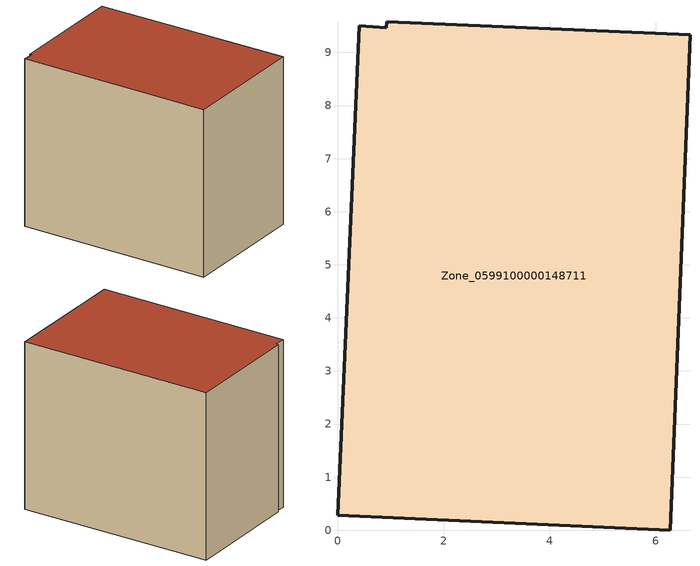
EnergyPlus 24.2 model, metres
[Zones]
Zone_0599100000148711
 floor ground (C_G): 0.92,9.46 0.93,9.58 6.64,9.33 6.27,0 0,0.28 0.41,9.5 z1.23
 wall outside (C_F): 0,0.28 6.27,0 6.64,9.33 0.93,9.58 0.92,9.46 0.41,9.5 0,0.28 z1.23:9.27
 roof outside (C_R): 0.92,9.46 0.41,9.5 0,0.28 6.27,0 6.64,9.33 0.93,9.58 z9.27
[BUILDING]
Pand.0599100000148711: North Axis=0; Terrain=City; Loads Convergence Tolerance Value=0.04; Temperature Convergence Tolerance Value=0.4; Solar Distribution=FullExterior; Maximum Number of Warmup Days=25; Minimum Number of Warmup Days=1
[Site:Location]
Rotterdam.The.Hague.AP_ZH_NLD Design_Conditions: Latitude=51.96; Longitude=4.45; Time Zone=1; Elevation=-4.5
[SITE:GROUNDTEMPERATURE:BUILDINGSURFACE]
18, 18, 18, 18, 18, 18, 18, 18, 18, 18, 18, 18
[MATERIAL] Thermal Absorptance=0.9; Solar Absorptance=0.7; Visible Absorptance=0.7
Name | Roughness | Thickness | Conductivity | Density | Specific Heat
G.TC.1965-1974 | MediumSmooth | 0.15 | 0.882353 | 540 | 1210
F.TC.1965-1974 | Rough | 0.3 | 0.697674 | 1920 | 840
R.TC.1965-1974 | MediumRough | 0.2 | 0.232558 | 1500 | 1000
[CONSTRUCTION]
C_G: G.TC.1965-1974
C_F: F.TC.1965-1974
C_R: R.TC.1965-1974
[ZONE]
Zone_0599100000148711: Type=1; Multiplier=1; Ceiling Height=Autocalculate; Volume=Autocalculate; Floor Area=autocalculate; Part of Total Floor Area=Yes
[ZONEINFILTRATION:DESIGNFLOWRATE]
Infil_Zone_0599100000148711: Zone or ZoneList or Space or SpaceList=Zone_0599100000148711; Schedule=AlwaysOn; Design Flow Rate Calculation Method=Flow/Area; Flow Rate per Floor Area=0.003; Constant Term Coefficient=1; Temperature Term Coefficient=0; Velocity Term Coefficient=0; Velocity Squared Term Coefficient=0
[HVACTEMPLATE:ZONE:IDEALLOADSAIRSYSTEM]
Zone_0599100000148711: Maximum Heating Supply Air Temperature=50; Minimum Cooling Supply Air Temperature=13; Maximum Heating Supply Air Humidity Ratio=0.0156; Minimum Cooling Supply Air Humidity Ratio=0.0077; Heating Limit=NoLimit; Cooling Limit=NoLimit; Dehumidification Control Type=ConstantSensibleHeatRatio; Cooling Sensible Heat Ratio=0.7; Dehumidification Setpoint=60; Humidification Control Type=None; Humidification Setpoint=30; Outdoor Air Method=None; Outdoor Air Flow Rate per Person=0.00944; Outdoor Air Flow Rate per Zone Floor Area=0; Outdoor Air Flow Rate per Zone=0; Demand Controlled Ventilation Type=None; Outdoor Air Economizer Type=NoEconomizer; Heat Recovery Type=None; Sensible Heat Recovery Effectiveness=0.7; Latent Heat Recovery Effectiveness=0.65
[ZONECONTROL:THERMOSTAT]
ThermostatControl_Zone_0599100000148711: Zone or ZoneList=Zone_0599100000148711; Control Type Schedule=DualSetpointControlType; Control 1=Thermostat_Zone_0599100000148711; Temperature Difference Between Cutout And Setpoint=0
[THERMOSTATSETPOINT:DUALSETPOINT]
Thermostat_Zone_0599100000148711: Heating Setpoint Temperature Schedule=HeatingSetpoint_Zone_0599100000148711; Cooling Setpoint Temperature Schedule=CoolingSetpoint_Zone_0599100000148711
[SCHEDULE:COMPACT]
HeatingSetpoint_Zone_0599100000148711: Through: 12/31, For: AllDays, Until: 24:00, 21
CoolingSetpoint_Zone_0599100000148711: Through: 12/31, For: AllDays, Until: 24:00, 24
DualSetpointControlType: Through: 12/31, For: AllDays, Until: 24:00, 4
AlwaysOn: Through: 12/31, For: AllDays, Until: 24:00, 1
